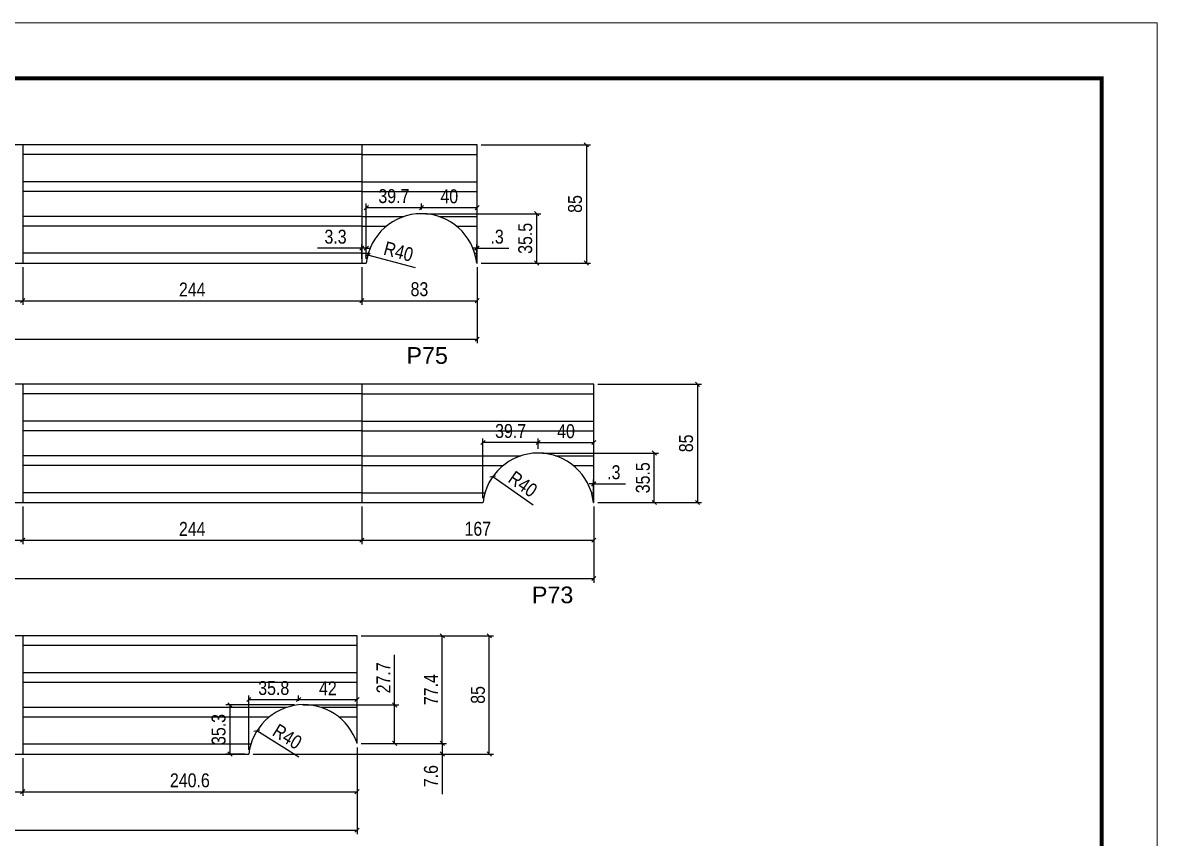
# Model space of a CAD drawing. Extents: x 1959 to 8212, y 239 to 4735.
# Drawn here: x 7396 to 8212, y 3000 to 3587 of the extents above; entities that cross this region are included whole.
import ezdxf

# ---------------------------------------------------------------- set-up
doc = ezdxf.new("R2010")
doc.units = 0
doc.linetypes.add('DASHED', pattern=[0.75, 0.5, -0.25])
for name, color, linetype in [('5', 5, 'Continuous'), ('COTA', 241, 'Continuous'), ('Painéis', 200, 'Continuous'), ('SARR_2.2x7', 40, 'Continuous')]:
    doc.layers.add(name, color=color, linetype=linetype)
doc.layers.add('Folhas', color=255, linetype='Continuous', lineweight=9)
doc.layers.add('SARRAFO DE PRESSAO', color=251, linetype='DASHED', lineweight=9)
doc.styles.add('COTA TECNICA', font='techl___.ttf', dxfattribs={"height": 10})
doc.styles.get("Standard").update_dxf_attribs({"font": 'arial.ttf'})
doc.dimstyles.new('PAINEL', dxfattribs={"dimtxt": 10, "dimasz": 3, "dimexe": 3, "dimexo": 3, "dimgap": 3, "dimtad": 1, "dimdec": 1, "dimzin": 12, "dimdsep": 46, "dimtxsty": 'COTA TECNICA', "dimblk1": 'OBLIQUE', "dimblk2": 'OBLIQUE', "dimsah": 1, "dimcen": 0.9, "dimclrd": 4, "dimclre": 4, "dimclrt": 240, "dimadec": 1, "dimazin": 3, "dimtfac": 1, "dimtdec": 1, "dimtmove": 0, "dimatfit": 3, "dimfxl": 1, "dimtolj": 1, "dimtzin": 12, "dimarcsym": 0})

# ---------------------------------------------------------------- blocks, each defined once
blk = doc.blocks.new('9999999999')
at = {"layer": 'Folhas'}
blk.add_lwpolyline([(98138.98, 34190.21), (99623.98, 34190.21), (99623.98, 35240.21), (98138.98, 35240.21)], close=True, dxfattribs=at)
at = {"layer": 'Folhas', "color": 30, "const_width": 3}
blk.add_lwpolyline([(98213.98, 34230.21), (99583.98, 34230.21), (99583.98, 35200.21), (98213.98, 35200.21)], close=True, dxfattribs=at)
blk = doc.blocks.new('_Oblique')
at = {"color": 0, "linetype": 'ByBlock', "lineweight": -2}
blk.add_line((-0.5, -0.5), (0.5, 0.5), dxfattribs=at)
blk = doc.blocks.new('*D400')
at = {"layer": 'COTA', "color": 4, "lineweight": -2, "transparency": 16777216}
for p, q in [((7725.76, 3498.77), (7804.42, 3498.77)), ((7801.42, 3498.77), (7801.42, 3413.77)), ((7725.76, 3413.77), (7804.42, 3413.77))]:
    blk.add_line(p, q, dxfattribs=at)
at = {"layer": 'Defpoints', "color": 0, "transparency": 16777216}
for p in [(7722.76, 3498.77), (7722.76, 3413.77), (7801.42, 3413.77)]:
    blk.add_point(p, dxfattribs=at)
at = {"layer": 'COTA', "color": 4, "lineweight": -2, "transparency": 16777216, "xscale": 3, "yscale": 3, "zscale": 3}
for p, rotation in [((7801.42, 3498.77), 90), ((7801.42, 3413.77), 270)]:
    blk.add_blockref('_Oblique', p, dxfattribs=dict(at, rotation=rotation))
at = {"layer": 'COTA', "color": 240, "transparency": 16777216, "insert": (7793.28, 3456.27), "char_height": 10, "attachment_point": 5, "rotation": 90, "style": 'COTA TECNICA'}
blk.add_mtext('\\A1;85', dxfattribs=at)
blk = doc.blocks.new('*D401')
at = {"layer": 'COTA', "color": 4, "lineweight": -2, "transparency": 16777216}
for p, q in [((6907.76, 3410.77), (6907.76, 3356.03)), ((7722.76, 3410.77), (7722.76, 3356.03)), ((6907.76, 3359.03), (7722.76, 3359.03))]:
    blk.add_line(p, q, dxfattribs=at)
at = {"layer": 'Defpoints', "color": 0, "transparency": 16777216}
for p in [(6907.76, 3413.77), (7722.76, 3413.77), (7722.76, 3359.03)]:
    blk.add_point(p, dxfattribs=at)
at = {"layer": 'COTA', "color": 4, "lineweight": -2, "transparency": 16777216, "xscale": 3, "yscale": 3, "zscale": 3, "rotation": 180}
blk.add_blockref('_Oblique', (6907.76, 3359.03), dxfattribs=at)
at = {"layer": 'COTA', "color": 4, "lineweight": -2, "transparency": 16777216, "xscale": 3, "yscale": 3, "zscale": 3}
blk.add_blockref('_Oblique', (7722.76, 3359.03), dxfattribs=at)
at = {"layer": 'COTA', "color": 240, "transparency": 16777216, "insert": (7315.26, 3367.16), "char_height": 10, "attachment_point": 5, "style": 'COTA TECNICA'}
blk.add_mtext('\\A1;815', dxfattribs=at)
blk = doc.blocks.new('*D403')
at = {"layer": 'COTA', "color": 4, "lineweight": -2, "transparency": 16777216}
for p, q in [((7151.76, 3410.77), (7151.76, 3383.66)), ((7395.76, 3410.77), (7395.76, 3383.66)), ((7151.76, 3386.66), (7395.76, 3386.66))]:
    blk.add_line(p, q, dxfattribs=at)
at = {"layer": 'Defpoints', "color": 0, "transparency": 16777216}
for p in [(7151.76, 3413.77), (7395.76, 3413.77), (7395.76, 3386.66)]:
    blk.add_point(p, dxfattribs=at)
at = {"layer": 'COTA', "color": 4, "lineweight": -2, "transparency": 16777216, "xscale": 3, "yscale": 3, "zscale": 3, "rotation": 180}
blk.add_blockref('_Oblique', (7151.76, 3386.66), dxfattribs=at)
at = {"layer": 'COTA', "color": 4, "lineweight": -2, "transparency": 16777216, "xscale": 3, "yscale": 3, "zscale": 3}
blk.add_blockref('_Oblique', (7395.76, 3386.66), dxfattribs=at)
at = {"layer": 'COTA', "color": 240, "transparency": 16777216, "insert": (7273.76, 3394.73), "char_height": 10, "attachment_point": 5, "style": 'COTA TECNICA'}
blk.add_mtext('\\A1;244', dxfattribs=at)
blk = doc.blocks.new('*D404')
at = {"layer": 'COTA', "color": 4, "lineweight": -2, "transparency": 16777216}
for p, q in [((7395.76, 3410.77), (7395.76, 3383.66)), ((7639.76, 3410.77), (7639.76, 3383.66)), ((7395.76, 3386.66), (7639.76, 3386.66))]:
    blk.add_line(p, q, dxfattribs=at)
at = {"layer": 'Defpoints', "color": 0, "transparency": 16777216}
for p in [(7395.76, 3413.77), (7639.76, 3413.77), (7639.76, 3386.66)]:
    blk.add_point(p, dxfattribs=at)
at = {"layer": 'COTA', "color": 4, "lineweight": -2, "transparency": 16777216, "xscale": 3, "yscale": 3, "zscale": 3, "rotation": 180}
blk.add_blockref('_Oblique', (7395.76, 3386.66), dxfattribs=at)
at = {"layer": 'COTA', "color": 4, "lineweight": -2, "transparency": 16777216, "xscale": 3, "yscale": 3, "zscale": 3}
blk.add_blockref('_Oblique', (7639.76, 3386.66), dxfattribs=at)
at = {"layer": 'COTA', "color": 240, "transparency": 16777216, "insert": (7517.76, 3394.73), "char_height": 10, "attachment_point": 5, "style": 'COTA TECNICA'}
blk.add_mtext('\\A1;244', dxfattribs=at)
blk = doc.blocks.new('*D405')
at = {"layer": 'COTA', "color": 4, "lineweight": -2, "transparency": 16777216}
for p, q in [((7639.76, 3410.77), (7639.76, 3383.66)), ((7722.76, 3410.77), (7722.76, 3383.66)), ((7639.76, 3386.66), (7722.76, 3386.66))]:
    blk.add_line(p, q, dxfattribs=at)
at = {"layer": 'Defpoints', "color": 0, "transparency": 16777216}
for p in [(7639.76, 3413.77), (7722.76, 3413.77), (7722.76, 3386.66)]:
    blk.add_point(p, dxfattribs=at)
at = {"layer": 'COTA', "color": 4, "lineweight": -2, "transparency": 16777216, "xscale": 3, "yscale": 3, "zscale": 3, "rotation": 180}
blk.add_blockref('_Oblique', (7639.76, 3386.66), dxfattribs=at)
at = {"layer": 'COTA', "color": 4, "lineweight": -2, "transparency": 16777216, "xscale": 3, "yscale": 3, "zscale": 3}
blk.add_blockref('_Oblique', (7722.76, 3386.66), dxfattribs=at)
at = {"layer": 'COTA', "color": 240, "transparency": 16777216, "insert": (7681.26, 3394.9), "char_height": 10, "attachment_point": 5, "style": 'COTA TECNICA'}
blk.add_mtext('\\A1;83', dxfattribs=at)
blk = doc.blocks.new('*D406')
at = {"layer": 'COTA', "color": 4, "lineweight": -2, "transparency": 16777216}
blk.add_line((7678.46, 3410.41), (7644.09, 3419.49), dxfattribs=at)
at = {"layer": 'Defpoints', "color": 0, "transparency": 16777216}
for p in [(7644.09, 3419.49), (7682.76, 3409.27)]:
    blk.add_point(p, dxfattribs=at)
at = {"layer": 'COTA', "color": 4, "lineweight": -2, "transparency": 16777216, "xscale": 3, "yscale": 3, "zscale": 3, "rotation": 165.2002951393593}
blk.add_blockref('_Oblique', (7644.09, 3419.49), dxfattribs=at)
at = {"layer": 'COTA', "color": 240, "transparency": 16777216, "insert": (7666.24, 3422.02), "char_height": 10, "attachment_point": 5, "rotation": 345.2003, "style": 'COTA TECNICA'}
blk.add_mtext('\\A1;R40', dxfattribs=at)
blk = doc.blocks.new('*D407')
at = {"layer": 'COTA', "color": 4, "lineweight": -2, "transparency": 16777216}
for p, q in [((7639.76, 3424.45), (7608.01, 3424.45)), ((7639.76, 3416.77), (7639.76, 3427.45)), ((7643.01, 3424.45), (7639.76, 3424.45)), ((7643.01, 3416.77), (7643.01, 3427.45)), ((7643.01, 3424.45), (7646.01, 3424.45))]:
    blk.add_line(p, q, dxfattribs=at)
at = {"layer": 'Defpoints', "color": 0, "transparency": 16777216}
for p in [(7639.76, 3424.45), (7639.76, 3413.77), (7643.01, 3413.77)]:
    blk.add_point(p, dxfattribs=at)
at = {"layer": 'COTA', "color": 4, "lineweight": -2, "transparency": 16777216, "xscale": 3, "yscale": 3, "zscale": 3}
blk.add_blockref('_Oblique', (7639.76, 3424.45), dxfattribs=at)
at = {"layer": 'COTA', "color": 4, "lineweight": -2, "transparency": 16777216, "xscale": 3, "yscale": 3, "zscale": 3, "rotation": 180}
blk.add_blockref('_Oblique', (7643.01, 3424.45), dxfattribs=at)
at = {"layer": 'COTA', "color": 240, "transparency": 16777216, "insert": (7620.88, 3432.67), "char_height": 10, "attachment_point": 5, "style": 'COTA TECNICA'}
blk.add_mtext('\\A1;3.3', dxfattribs=at)
blk = doc.blocks.new('*D408')
at = {"layer": 'COTA', "color": 4, "lineweight": -2, "transparency": 16777216}
for p, q in [((7722.51, 3424.45), (7719.51, 3424.45)), ((7722.51, 3416.77), (7722.51, 3427.45)), ((7722.51, 3424.45), (7722.76, 3424.45)), ((7722.76, 3416.77), (7722.76, 3427.45)), ((7722.76, 3424.45), (7745.56, 3424.45))]:
    blk.add_line(p, q, dxfattribs=at)
at = {"layer": 'Defpoints', "color": 0, "transparency": 16777216}
for p in [(7722.76, 3424.45), (7722.51, 3413.77), (7722.76, 3413.77)]:
    blk.add_point(p, dxfattribs=at)
at = {"layer": 'COTA', "color": 4, "lineweight": -2, "transparency": 16777216, "xscale": 3, "yscale": 3, "zscale": 3}
blk.add_blockref('_Oblique', (7722.51, 3424.45), dxfattribs=at)
at = {"layer": 'COTA', "color": 4, "lineweight": -2, "transparency": 16777216, "xscale": 3, "yscale": 3, "zscale": 3, "rotation": 180}
blk.add_blockref('_Oblique', (7722.76, 3424.45), dxfattribs=at)
at = {"layer": 'COTA', "color": 240, "transparency": 16777216, "insert": (7737.16, 3432.67), "char_height": 10, "attachment_point": 5, "style": 'COTA TECNICA'}
blk.add_mtext('\\A1;.3', dxfattribs=at)
blk = doc.blocks.new('*D409')
at = {"layer": 'COTA', "color": 4, "lineweight": -2, "transparency": 16777216}
for p, q in [((7685.76, 3449.27), (7768.64, 3449.27)), ((7765.64, 3413.77), (7765.64, 3449.27)), ((7725.76, 3413.77), (7768.64, 3413.77))]:
    blk.add_line(p, q, dxfattribs=at)
at = {"layer": 'Defpoints', "color": 0, "transparency": 16777216}
for p in [(7682.76, 3449.27), (7765.64, 3449.27), (7722.76, 3413.77)]:
    blk.add_point(p, dxfattribs=at)
at = {"layer": 'COTA', "color": 4, "lineweight": -2, "transparency": 16777216, "xscale": 3, "yscale": 3, "zscale": 3}
for p, rotation in [((7765.64, 3449.27), 90), ((7765.64, 3413.77), 270)]:
    blk.add_blockref('_Oblique', p, dxfattribs=dict(at, rotation=rotation))
at = {"layer": 'COTA', "color": 240, "transparency": 16777216, "insert": (7757.43, 3431.52), "char_height": 10, "attachment_point": 5, "rotation": 90, "style": 'COTA TECNICA'}
blk.add_mtext('\\A1;35.5', dxfattribs=at)
blk = doc.blocks.new('*D410')
at = {"layer": 'COTA', "color": 4, "lineweight": -2, "transparency": 16777216}
for p, q in [((7643.01, 3416.77), (7643.01, 3456.61)), ((7682.76, 3452.27), (7682.76, 3456.61)), ((7643.01, 3453.61), (7682.76, 3453.61))]:
    blk.add_line(p, q, dxfattribs=at)
at = {"layer": 'Defpoints', "color": 0, "transparency": 16777216}
for p in [(7682.76, 3453.61), (7682.76, 3449.27), (7643.01, 3413.77)]:
    blk.add_point(p, dxfattribs=at)
at = {"layer": 'COTA', "color": 4, "lineweight": -2, "transparency": 16777216, "xscale": 3, "yscale": 3, "zscale": 3, "rotation": 180}
blk.add_blockref('_Oblique', (7643.01, 3453.61), dxfattribs=at)
at = {"layer": 'COTA', "color": 4, "lineweight": -2, "transparency": 16777216, "xscale": 3, "yscale": 3, "zscale": 3}
blk.add_blockref('_Oblique', (7682.76, 3453.61), dxfattribs=at)
at = {"layer": 'COTA', "color": 240, "transparency": 16777216, "insert": (7662.89, 3461.85), "char_height": 10, "attachment_point": 5, "style": 'COTA TECNICA'}
blk.add_mtext('\\A1;39.7', dxfattribs=at)
blk = doc.blocks.new('*D411')
at = {"layer": 'COTA', "color": 4, "lineweight": -2, "transparency": 16777216}
for p, q in [((7682.76, 3452.27), (7682.76, 3456.61)), ((7722.76, 3452.27), (7722.76, 3456.61)), ((7682.76, 3453.61), (7722.76, 3453.61))]:
    blk.add_line(p, q, dxfattribs=at)
at = {"layer": 'Defpoints', "color": 0, "transparency": 16777216}
for p in [(7682.76, 3449.27), (7722.76, 3453.61), (7722.76, 3449.27)]:
    blk.add_point(p, dxfattribs=at)
at = {"layer": 'COTA', "color": 4, "lineweight": -2, "transparency": 16777216, "xscale": 3, "yscale": 3, "zscale": 3, "rotation": 180}
blk.add_blockref('_Oblique', (7682.76, 3453.61), dxfattribs=at)
at = {"layer": 'COTA', "color": 4, "lineweight": -2, "transparency": 16777216, "xscale": 3, "yscale": 3, "zscale": 3}
blk.add_blockref('_Oblique', (7722.76, 3453.61), dxfattribs=at)
at = {"layer": 'COTA', "color": 240, "transparency": 16777216, "insert": (7702.76, 3461.71), "char_height": 10, "attachment_point": 5, "style": 'COTA TECNICA'}
blk.add_mtext('\\A1;40', dxfattribs=at)
blk = doc.blocks.new('*D414')
at = {"layer": 'COTA', "color": 4, "lineweight": -2, "transparency": 16777216}
for p, q in [((6907.76, 3238.58), (6907.76, 3183.84)), ((7806.76, 3238.58), (7806.76, 3183.84)), ((6907.76, 3186.84), (7806.76, 3186.84))]:
    blk.add_line(p, q, dxfattribs=at)
at = {"layer": 'Defpoints', "color": 0, "transparency": 16777216}
for p in [(6907.76, 3241.58), (7806.76, 3241.58), (7806.76, 3186.84)]:
    blk.add_point(p, dxfattribs=at)
at = {"layer": 'COTA', "color": 4, "lineweight": -2, "transparency": 16777216, "xscale": 3, "yscale": 3, "zscale": 3, "rotation": 180}
blk.add_blockref('_Oblique', (6907.76, 3186.84), dxfattribs=at)
at = {"layer": 'COTA', "color": 4, "lineweight": -2, "transparency": 16777216, "xscale": 3, "yscale": 3, "zscale": 3}
blk.add_blockref('_Oblique', (7806.76, 3186.84), dxfattribs=at)
at = {"layer": 'COTA', "color": 240, "transparency": 16777216, "insert": (7357.26, 3194.94), "char_height": 10, "attachment_point": 5, "style": 'COTA TECNICA'}
blk.add_mtext('\\A1;899', dxfattribs=at)
blk = doc.blocks.new('*D412')
at = {"layer": 'COTA', "color": 4, "lineweight": -2, "transparency": 16777216}
for p, q in [((7151.76, 3238.58), (7151.76, 3211.46)), ((7395.76, 3238.58), (7395.76, 3211.46)), ((7151.76, 3214.46), (7395.76, 3214.46))]:
    blk.add_line(p, q, dxfattribs=at)
at = {"layer": 'Defpoints', "color": 0, "transparency": 16777216}
for p in [(7151.76, 3241.58), (7395.76, 3241.58), (7395.76, 3214.46)]:
    blk.add_point(p, dxfattribs=at)
at = {"layer": 'COTA', "color": 4, "lineweight": -2, "transparency": 16777216, "xscale": 3, "yscale": 3, "zscale": 3, "rotation": 180}
blk.add_blockref('_Oblique', (7151.76, 3214.46), dxfattribs=at)
at = {"layer": 'COTA', "color": 4, "lineweight": -2, "transparency": 16777216, "xscale": 3, "yscale": 3, "zscale": 3}
blk.add_blockref('_Oblique', (7395.76, 3214.46), dxfattribs=at)
at = {"layer": 'COTA', "color": 240, "transparency": 16777216, "insert": (7273.76, 3222.54), "char_height": 10, "attachment_point": 5, "style": 'COTA TECNICA'}
blk.add_mtext('\\A1;244', dxfattribs=at)
blk = doc.blocks.new('*D413')
at = {"layer": 'COTA', "color": 4, "lineweight": -2, "transparency": 16777216}
for p, q in [((7395.76, 3238.58), (7395.76, 3211.46)), ((7639.76, 3238.58), (7639.76, 3211.46)), ((7395.76, 3214.46), (7639.76, 3214.46))]:
    blk.add_line(p, q, dxfattribs=at)
at = {"layer": 'Defpoints', "color": 0, "transparency": 16777216}
for p in [(7395.76, 3241.58), (7639.76, 3241.58), (7639.76, 3214.46)]:
    blk.add_point(p, dxfattribs=at)
at = {"layer": 'COTA', "color": 4, "lineweight": -2, "transparency": 16777216, "xscale": 3, "yscale": 3, "zscale": 3, "rotation": 180}
blk.add_blockref('_Oblique', (7395.76, 3214.46), dxfattribs=at)
at = {"layer": 'COTA', "color": 4, "lineweight": -2, "transparency": 16777216, "xscale": 3, "yscale": 3, "zscale": 3}
blk.add_blockref('_Oblique', (7639.76, 3214.46), dxfattribs=at)
at = {"layer": 'COTA', "color": 240, "transparency": 16777216, "insert": (7517.76, 3222.54), "char_height": 10, "attachment_point": 5, "style": 'COTA TECNICA'}
blk.add_mtext('\\A1;244', dxfattribs=at)
blk = doc.blocks.new('*D416')
at = {"layer": 'COTA', "color": 4, "lineweight": -2, "transparency": 16777216}
blk.add_line((7763.12, 3239.64), (7734.03, 3260.08), dxfattribs=at)
at = {"layer": 'Defpoints', "color": 0, "transparency": 16777216}
for p in [(7734.03, 3260.08), (7766.76, 3237.08)]:
    blk.add_point(p, dxfattribs=at)
at = {"layer": 'COTA', "color": 4, "lineweight": -2, "transparency": 16777216, "xscale": 3, "yscale": 3, "zscale": 3, "rotation": 144.9029377890674}
blk.add_blockref('_Oblique', (7734.03, 3260.08), dxfattribs=at)
at = {"layer": 'COTA', "color": 240, "transparency": 16777216, "insert": (7755.69, 3254.76), "char_height": 10, "attachment_point": 5, "rotation": 324.90294, "style": 'COTA TECNICA'}
blk.add_mtext('\\A1;R40', dxfattribs=at)
blk = doc.blocks.new('*D417')
at = {"layer": 'COTA', "color": 4, "lineweight": -2, "transparency": 16777216}
for p, q in [((7639.76, 3238.58), (7639.76, 3211.46)), ((7806.76, 3238.58), (7806.76, 3211.46)), ((7639.76, 3214.46), (7806.76, 3214.46))]:
    blk.add_line(p, q, dxfattribs=at)
at = {"layer": 'Defpoints', "color": 0, "transparency": 16777216}
for p in [(7639.76, 3241.58), (7806.76, 3241.58), (7806.76, 3214.46)]:
    blk.add_point(p, dxfattribs=at)
at = {"layer": 'COTA', "color": 4, "lineweight": -2, "transparency": 16777216, "xscale": 3, "yscale": 3, "zscale": 3, "rotation": 180}
blk.add_blockref('_Oblique', (7639.76, 3214.46), dxfattribs=at)
at = {"layer": 'COTA', "color": 4, "lineweight": -2, "transparency": 16777216, "xscale": 3, "yscale": 3, "zscale": 3}
blk.add_blockref('_Oblique', (7806.76, 3214.46), dxfattribs=at)
at = {"layer": 'COTA', "color": 240, "transparency": 16777216, "insert": (7723.26, 3222.57), "char_height": 10, "attachment_point": 5, "style": 'COTA TECNICA'}
blk.add_mtext('\\A1;167', dxfattribs=at)
blk = doc.blocks.new('*D418')
at = {"layer": 'COTA', "color": 4, "lineweight": -2, "transparency": 16777216}
for p, q in [((7769.76, 3277.08), (7853.3, 3277.08)), ((7850.3, 3241.58), (7850.3, 3277.08)), ((7809.76, 3241.58), (7853.3, 3241.58))]:
    blk.add_line(p, q, dxfattribs=at)
at = {"layer": 'Defpoints', "color": 0, "transparency": 16777216}
for p in [(7766.76, 3277.08), (7850.3, 3277.08), (7806.76, 3241.58)]:
    blk.add_point(p, dxfattribs=at)
at = {"layer": 'COTA', "color": 4, "lineweight": -2, "transparency": 16777216, "xscale": 3, "yscale": 3, "zscale": 3}
for p, rotation in [((7850.3, 3277.08), 90), ((7850.3, 3241.58), 270)]:
    blk.add_blockref('_Oblique', p, dxfattribs=dict(at, rotation=rotation))
at = {"layer": 'COTA', "color": 240, "transparency": 16777216, "insert": (7842.08, 3259.33), "char_height": 10, "attachment_point": 5, "rotation": 90, "style": 'COTA TECNICA'}
blk.add_mtext('\\A1;35.5', dxfattribs=at)
blk = doc.blocks.new('*D419')
at = {"layer": 'COTA', "color": 4, "lineweight": -2, "transparency": 16777216}
for p, q in [((7809.76, 3326.58), (7884.34, 3326.58)), ((7881.34, 3326.58), (7881.34, 3241.58)), ((7809.76, 3241.58), (7884.34, 3241.58))]:
    blk.add_line(p, q, dxfattribs=at)
at = {"layer": 'Defpoints', "color": 0, "transparency": 16777216}
for p in [(7806.76, 3326.58), (7806.76, 3241.58), (7881.34, 3241.58)]:
    blk.add_point(p, dxfattribs=at)
at = {"layer": 'COTA', "color": 4, "lineweight": -2, "transparency": 16777216, "xscale": 3, "yscale": 3, "zscale": 3}
for p, rotation in [((7881.34, 3326.58), 90), ((7881.34, 3241.58), 270)]:
    blk.add_blockref('_Oblique', p, dxfattribs=dict(at, rotation=rotation))
at = {"layer": 'COTA', "color": 240, "transparency": 16777216, "insert": (7873.21, 3284.08), "char_height": 10, "attachment_point": 5, "rotation": 90, "style": 'COTA TECNICA'}
blk.add_mtext('\\A1;85', dxfattribs=at)
blk = doc.blocks.new('*D420')
at = {"layer": 'COTA', "color": 4, "lineweight": -2, "transparency": 16777216}
for p, q in [((7766.76, 3280.08), (7766.76, 3287.65)), ((7766.76, 3284.65), (7806.76, 3284.65)), ((7806.76, 3287.08), (7806.76, 3287.65))]:
    blk.add_line(p, q, dxfattribs=at)
at = {"layer": 'Defpoints', "color": 0, "transparency": 16777216}
for p in [(7806.76, 3284.65), (7806.76, 3284.08), (7766.76, 3277.08)]:
    blk.add_point(p, dxfattribs=at)
at = {"layer": 'COTA', "color": 4, "lineweight": -2, "transparency": 16777216, "xscale": 3, "yscale": 3, "zscale": 3, "rotation": 180}
blk.add_blockref('_Oblique', (7766.76, 3284.65), dxfattribs=at)
at = {"layer": 'COTA', "color": 4, "lineweight": -2, "transparency": 16777216, "xscale": 3, "yscale": 3, "zscale": 3}
blk.add_blockref('_Oblique', (7806.76, 3284.65), dxfattribs=at)
at = {"layer": 'COTA', "color": 240, "transparency": 16777216, "insert": (7786.76, 3292.76), "char_height": 10, "attachment_point": 5, "style": 'COTA TECNICA'}
blk.add_mtext('\\A1;40', dxfattribs=at)
blk = doc.blocks.new('*D421')
at = {"layer": 'COTA', "color": 4, "lineweight": -2, "transparency": 16777216}
for p, q in [((7727.01, 3244.58), (7727.01, 3287.65)), ((7766.76, 3284.65), (7727.01, 3284.65)), ((7766.76, 3280.08), (7766.76, 3287.65))]:
    blk.add_line(p, q, dxfattribs=at)
at = {"layer": 'Defpoints', "color": 0, "transparency": 16777216}
for p in [(7727.01, 3284.65), (7766.76, 3277.08), (7727.01, 3241.58)]:
    blk.add_point(p, dxfattribs=at)
at = {"layer": 'COTA', "color": 4, "lineweight": -2, "transparency": 16777216, "xscale": 3, "yscale": 3, "zscale": 3, "rotation": 180}
blk.add_blockref('_Oblique', (7727.01, 3284.65), dxfattribs=at)
at = {"layer": 'COTA', "color": 4, "lineweight": -2, "transparency": 16777216, "xscale": 3, "yscale": 3, "zscale": 3}
blk.add_blockref('_Oblique', (7766.76, 3284.65), dxfattribs=at)
at = {"layer": 'COTA', "color": 240, "transparency": 16777216, "insert": (7746.89, 3292.9), "char_height": 10, "attachment_point": 5, "style": 'COTA TECNICA'}
blk.add_mtext('\\A1;39.7', dxfattribs=at)
blk = doc.blocks.new('*D422')
at = {"layer": 'COTA', "color": 4, "lineweight": -2, "transparency": 16777216}
for p, q in [((7636.37, 3065.27), (7636.37, 3002.88)), ((6907.76, 3057.62), (6907.76, 3002.88)), ((6907.76, 3005.88), (7636.37, 3005.88))]:
    blk.add_line(p, q, dxfattribs=at)
at = {"layer": 'Defpoints', "color": 0, "transparency": 16777216}
for p in [(7636.37, 3068.27), (6907.76, 3060.62), (7636.37, 3005.88)]:
    blk.add_point(p, dxfattribs=at)
at = {"layer": 'COTA', "color": 4, "lineweight": -2, "transparency": 16777216, "xscale": 3, "yscale": 3, "zscale": 3, "rotation": 180}
blk.add_blockref('_Oblique', (6907.76, 3005.88), dxfattribs=at)
at = {"layer": 'COTA', "color": 4, "lineweight": -2, "transparency": 16777216, "xscale": 3, "yscale": 3, "zscale": 3}
blk.add_blockref('_Oblique', (7636.37, 3005.88), dxfattribs=at)
at = {"layer": 'COTA', "color": 240, "transparency": 16777216, "insert": (7272.06, 3014), "char_height": 10, "attachment_point": 5, "style": 'COTA TECNICA'}
blk.add_mtext('\\A1;728.6', dxfattribs=at)
blk = doc.blocks.new('*D424')
at = {"layer": 'COTA', "color": 4, "lineweight": -2, "transparency": 16777216}
for p, q in [((7151.76, 3057.62), (7151.76, 3030.5)), ((7395.76, 3057.62), (7395.76, 3030.5)), ((7151.76, 3033.5), (7395.76, 3033.5))]:
    blk.add_line(p, q, dxfattribs=at)
at = {"layer": 'Defpoints', "color": 0, "transparency": 16777216}
for p in [(7151.76, 3060.62), (7395.76, 3060.62), (7395.76, 3033.5)]:
    blk.add_point(p, dxfattribs=at)
at = {"layer": 'COTA', "color": 4, "lineweight": -2, "transparency": 16777216, "xscale": 3, "yscale": 3, "zscale": 3, "rotation": 180}
blk.add_blockref('_Oblique', (7151.76, 3033.5), dxfattribs=at)
at = {"layer": 'COTA', "color": 4, "lineweight": -2, "transparency": 16777216, "xscale": 3, "yscale": 3, "zscale": 3}
blk.add_blockref('_Oblique', (7395.76, 3033.5), dxfattribs=at)
at = {"layer": 'COTA', "color": 240, "transparency": 16777216, "insert": (7273.76, 3041.58), "char_height": 10, "attachment_point": 5, "style": 'COTA TECNICA'}
blk.add_mtext('\\A1;244', dxfattribs=at)
blk = doc.blocks.new('*D425')
at = {"layer": 'COTA', "color": 4, "lineweight": -2, "transparency": 16777216}
for p, q in [((7639.37, 3145.62), (7700.69, 3145.62)), ((7697.69, 3068.27), (7697.69, 3145.62)), ((7639.37, 3068.27), (7700.69, 3068.27))]:
    blk.add_line(p, q, dxfattribs=at)
at = {"layer": 'Defpoints', "color": 0, "transparency": 16777216}
for p in [(7636.37, 3145.62), (7697.69, 3145.62), (7636.37, 3068.27)]:
    blk.add_point(p, dxfattribs=at)
at = {"layer": 'COTA', "color": 4, "lineweight": -2, "transparency": 16777216, "xscale": 3, "yscale": 3, "zscale": 3}
for p, rotation in [((7697.69, 3145.62), 90), ((7697.69, 3068.27), 270)]:
    blk.add_blockref('_Oblique', p, dxfattribs=dict(at, rotation=rotation))
at = {"layer": 'COTA', "color": 240, "transparency": 16777216, "insert": (7689.62, 3106.94), "char_height": 10, "attachment_point": 5, "rotation": 90, "style": 'COTA TECNICA'}
blk.add_mtext('\\A1;77.4', dxfattribs=at)
blk = doc.blocks.new('*D426')
at = {"layer": 'COTA', "color": 4, "lineweight": -2, "transparency": 16777216}
for p, q in [((7639.37, 3068.27), (7700.69, 3068.27)), ((7697.69, 3068.27), (7697.69, 3060.62)), ((7561.51, 3060.62), (7700.69, 3060.62)), ((7697.69, 3060.62), (7697.69, 3031.82))]:
    blk.add_line(p, q, dxfattribs=at)
at = {"layer": 'Defpoints', "color": 0, "transparency": 16777216}
for p in [(7636.37, 3068.27), (7558.51, 3060.62), (7697.69, 3060.62)]:
    blk.add_point(p, dxfattribs=at)
at = {"layer": 'COTA', "color": 4, "lineweight": -2, "transparency": 16777216, "xscale": 3, "yscale": 3, "zscale": 3}
for p, rotation in [((7697.69, 3068.27), 90), ((7697.69, 3060.62), 270)]:
    blk.add_blockref('_Oblique', p, dxfattribs=dict(at, rotation=rotation))
at = {"layer": 'COTA', "color": 240, "transparency": 16777216, "insert": (7689.59, 3044.72), "char_height": 10, "attachment_point": 5, "rotation": 90, "style": 'COTA TECNICA'}
blk.add_mtext('\\A1;7.6', dxfattribs=at)
blk = doc.blocks.new('*D427')
at = {"layer": 'COTA', "color": 4, "lineweight": -2, "transparency": 16777216}
for p, q in [((7639.37, 3145.62), (7734.53, 3145.62)), ((7731.53, 3060.62), (7731.53, 3145.62)), ((7561.51, 3060.62), (7734.53, 3060.62))]:
    blk.add_line(p, q, dxfattribs=at)
at = {"layer": 'Defpoints', "color": 0, "transparency": 16777216}
for p in [(7636.37, 3145.62), (7731.53, 3145.62), (7558.51, 3060.62)]:
    blk.add_point(p, dxfattribs=at)
at = {"layer": 'COTA', "color": 4, "lineweight": -2, "transparency": 16777216, "xscale": 3, "yscale": 3, "zscale": 3}
for p, rotation in [((7731.53, 3145.62), 90), ((7731.53, 3060.62), 270)]:
    blk.add_blockref('_Oblique', p, dxfattribs=dict(at, rotation=rotation))
at = {"layer": 'COTA', "color": 240, "transparency": 16777216, "insert": (7723.4, 3103.12), "char_height": 10, "attachment_point": 5, "rotation": 90, "style": 'COTA TECNICA'}
blk.add_mtext('\\A1;85', dxfattribs=at)
blk = doc.blocks.new('*D428')
at = {"layer": 'COTA', "color": 4, "lineweight": -2, "transparency": 16777216}
blk.add_line((7594.48, 3058.46), (7564.26, 3077.19), dxfattribs=at)
at = {"layer": 'Defpoints', "color": 0, "transparency": 16777216}
for p in [(7564.26, 3077.19), (7598.26, 3056.12)]:
    blk.add_point(p, dxfattribs=at)
at = {"layer": 'COTA', "color": 4, "lineweight": -2, "transparency": 16777216, "xscale": 3, "yscale": 3, "zscale": 3, "rotation": 148.2087877852192}
blk.add_blockref('_Oblique', (7564.26, 3077.19), dxfattribs=at)
at = {"layer": 'COTA', "color": 240, "transparency": 16777216, "insert": (7586.19, 3073.13), "char_height": 10, "attachment_point": 5, "rotation": 328.20879, "style": 'COTA TECNICA'}
blk.add_mtext('\\A1;R40', dxfattribs=at)
blk = doc.blocks.new('*D429')
at = {"layer": 'COTA', "color": 4, "lineweight": -2, "transparency": 16777216}
for p, q in [((7558.51, 3063.62), (7558.51, 3102.8)), ((7594.35, 3098.93), (7594.35, 3102.8)), ((7558.51, 3099.8), (7594.35, 3099.8))]:
    blk.add_line(p, q, dxfattribs=at)
at = {"layer": 'Defpoints', "color": 0, "transparency": 16777216}
for p in [(7594.35, 3099.8), (7594.35, 3095.93), (7558.51, 3060.62)]:
    blk.add_point(p, dxfattribs=at)
at = {"layer": 'COTA', "color": 4, "lineweight": -2, "transparency": 16777216, "xscale": 3, "yscale": 3, "zscale": 3, "rotation": 180}
blk.add_blockref('_Oblique', (7558.51, 3099.8), dxfattribs=at)
at = {"layer": 'COTA', "color": 4, "lineweight": -2, "transparency": 16777216, "xscale": 3, "yscale": 3, "zscale": 3}
blk.add_blockref('_Oblique', (7594.35, 3099.8), dxfattribs=at)
at = {"layer": 'COTA', "color": 240, "transparency": 16777216, "insert": (7576.43, 3108.04), "char_height": 10, "attachment_point": 5, "style": 'COTA TECNICA'}
blk.add_mtext('\\A1;35.8', dxfattribs=at)
blk = doc.blocks.new('*D430')
at = {"layer": 'COTA', "color": 4, "lineweight": -2, "transparency": 16777216}
for p, q in [((7594.35, 3098.93), (7594.35, 3102.8)), ((7636.37, 3098.93), (7636.37, 3102.8)), ((7594.35, 3099.8), (7636.37, 3099.8))]:
    blk.add_line(p, q, dxfattribs=at)
at = {"layer": 'Defpoints', "color": 0, "transparency": 16777216}
for p in [(7594.35, 3095.93), (7636.37, 3099.8), (7636.37, 3095.93)]:
    blk.add_point(p, dxfattribs=at)
at = {"layer": 'COTA', "color": 4, "lineweight": -2, "transparency": 16777216, "xscale": 3, "yscale": 3, "zscale": 3, "rotation": 180}
blk.add_blockref('_Oblique', (7594.35, 3099.8), dxfattribs=at)
at = {"layer": 'COTA', "color": 4, "lineweight": -2, "transparency": 16777216, "xscale": 3, "yscale": 3, "zscale": 3}
blk.add_blockref('_Oblique', (7636.37, 3099.8), dxfattribs=at)
at = {"layer": 'COTA', "color": 240, "transparency": 16777216, "insert": (7615.36, 3107.87), "char_height": 10, "attachment_point": 5, "style": 'COTA TECNICA'}
blk.add_mtext('\\A1;42', dxfattribs=at)
blk = doc.blocks.new('*D431')
at = {"layer": 'COTA', "color": 4, "lineweight": -2, "transparency": 16777216}
for p, q in [((7806.51, 3244.58), (7806.51, 3258.01)), ((7806.76, 3244.58), (7806.76, 3258.01)), ((7806.51, 3255.01), (7803.51, 3255.01)), ((7806.51, 3255.01), (7806.76, 3255.01)), ((7806.76, 3255.01), (7829.56, 3255.01))]:
    blk.add_line(p, q, dxfattribs=at)
at = {"layer": 'Defpoints', "color": 0, "transparency": 16777216}
for p in [(7806.76, 3255.01), (7806.51, 3241.58), (7806.76, 3241.58)]:
    blk.add_point(p, dxfattribs=at)
at = {"layer": 'COTA', "color": 4, "lineweight": -2, "transparency": 16777216, "xscale": 3, "yscale": 3, "zscale": 3}
blk.add_blockref('_Oblique', (7806.51, 3255.01), dxfattribs=at)
at = {"layer": 'COTA', "color": 4, "lineweight": -2, "transparency": 16777216, "xscale": 3, "yscale": 3, "zscale": 3, "rotation": 180}
blk.add_blockref('_Oblique', (7806.76, 3255.01), dxfattribs=at)
at = {"layer": 'COTA', "color": 240, "transparency": 16777216, "insert": (7821.16, 3263.23), "char_height": 10, "attachment_point": 5, "style": 'COTA TECNICA'}
blk.add_mtext('\\A1;.3', dxfattribs=at)
blk = doc.blocks.new('*D432')
at = {"layer": 'COTA', "color": 4, "lineweight": -2, "transparency": 16777216}
for p, q in [((7591.35, 3095.93), (7542, 3095.93)), ((7545, 3060.62), (7545, 3095.93)), ((7555.51, 3060.62), (7542, 3060.62))]:
    blk.add_line(p, q, dxfattribs=at)
at = {"layer": 'Defpoints', "color": 0, "transparency": 16777216}
for p in [(7545, 3095.93), (7594.35, 3095.93), (7558.51, 3060.62)]:
    blk.add_point(p, dxfattribs=at)
at = {"layer": 'COTA', "color": 4, "lineweight": -2, "transparency": 16777216, "xscale": 3, "yscale": 3, "zscale": 3}
for p, rotation in [((7545, 3095.93), 90), ((7545, 3060.62), 270)]:
    blk.add_blockref('_Oblique', p, dxfattribs=dict(at, rotation=rotation))
at = {"layer": 'COTA', "color": 240, "transparency": 16777216, "insert": (7536.78, 3078.27), "char_height": 10, "attachment_point": 5, "rotation": 90, "style": 'COTA TECNICA'}
blk.add_mtext('\\A1;35.3', dxfattribs=at)
blk = doc.blocks.new('*D433')
at = {"layer": 'COTA', "color": 4, "lineweight": -2, "transparency": 16777216}
for p, q in [((7663.43, 3095.93), (7663.43, 3131.89)), ((7597.35, 3095.93), (7666.43, 3095.93)), ((7663.43, 3068.27), (7663.43, 3095.93)), ((7639.37, 3068.27), (7666.43, 3068.27))]:
    blk.add_line(p, q, dxfattribs=at)
at = {"layer": 'Defpoints', "color": 0, "transparency": 16777216}
for p in [(7594.35, 3095.93), (7663.43, 3095.93), (7636.37, 3068.27)]:
    blk.add_point(p, dxfattribs=at)
at = {"layer": 'COTA', "color": 4, "lineweight": -2, "transparency": 16777216, "xscale": 3, "yscale": 3, "zscale": 3}
for p, rotation in [((7663.43, 3095.93), 90), ((7663.43, 3068.27), 270)]:
    blk.add_blockref('_Oblique', p, dxfattribs=dict(at, rotation=rotation))
at = {"layer": 'COTA', "color": 240, "transparency": 16777216, "insert": (7655.36, 3115.41), "char_height": 10, "attachment_point": 5, "rotation": 90, "style": 'COTA TECNICA'}
blk.add_mtext('\\A1;27.7', dxfattribs=at)
blk = doc.blocks.new('*D434')
at = {"layer": 'COTA', "color": 4, "lineweight": -2, "transparency": 16777216}
for p, q in [((7636.37, 3065.27), (7636.37, 3030.5)), ((7395.76, 3057.62), (7395.76, 3030.5)), ((7395.76, 3033.5), (7636.37, 3033.5))]:
    blk.add_line(p, q, dxfattribs=at)
at = {"layer": 'Defpoints', "color": 0, "transparency": 16777216}
for p in [(7636.37, 3068.27), (7395.76, 3060.62), (7636.37, 3033.5)]:
    blk.add_point(p, dxfattribs=at)
at = {"layer": 'COTA', "color": 4, "lineweight": -2, "transparency": 16777216, "xscale": 3, "yscale": 3, "zscale": 3, "rotation": 180}
blk.add_blockref('_Oblique', (7395.76, 3033.5), dxfattribs=at)
at = {"layer": 'COTA', "color": 4, "lineweight": -2, "transparency": 16777216, "xscale": 3, "yscale": 3, "zscale": 3}
blk.add_blockref('_Oblique', (7636.37, 3033.5), dxfattribs=at)
at = {"layer": 'COTA', "color": 240, "transparency": 16777216, "insert": (7516.06, 3041.61), "char_height": 10, "attachment_point": 5, "style": 'COTA TECNICA'}
blk.add_mtext('\\A1;240.6', dxfattribs=at)

msp = doc.modelspace()

# ---------------------------------------------------------------- linework, layer by layer
at = {"layer": 'Painéis'}
for p, q in [((7722.76, 3498.77), (6907.76, 3498.77)), ((7395.76, 3498.77), (7395.76, 3418.77)), ((7639.76, 3498.77), (7639.76, 3418.77)), ((7722.76, 3413.77), (7722.76, 3498.77)), ((6907.76, 3413.77), (7643.01, 3413.77)), ((7395.76, 3418.77), (7395.76, 3413.77)), ((7639.76, 3418.77), (7639.76, 3413.77)), ((7722.51, 3413.77), (7722.76, 3413.77)), ((7806.76, 3326.58), (6907.76, 3326.58)), ((7395.76, 3326.58), (7395.76, 3241.58)), ((7639.76, 3326.58), (7639.76, 3241.58)), ((7806.76, 3241.58), (7806.76, 3326.58)), ((6907.76, 3241.58), (7727.01, 3241.58)), ((7806.51, 3241.58), (7806.76, 3241.58)), ((7636.37, 3145.62), (6907.76, 3145.62)), ((7395.76, 3145.62), (7395.76, 3060.62)), ((7636.37, 3068.27), (7636.37, 3145.62)), ((6907.76, 3060.62), (7558.51, 3060.62))]:
    msp.add_line(p, q, dxfattribs=at)
for centre, start in [((7682.76, 3409.27), 6.45945), ((7766.76, 3237.08), 6.45945), ((7598.26, 3056.12), 17.68174)]:
    msp.add_arc(centre, 40, start, 173.54055, dxfattribs=at)
at = {"layer": 'SARR_2.2x7', "linetype": 'Continuous'}
for p, q in [((7639.76, 3491.77), (7395.76, 3491.77)), ((7639.76, 3491.77), (7722.76, 3491.77)), ((7639.76, 3472.29), (7395.76, 3472.29)), ((7639.76, 3472.29), (7722.76, 3472.29)), ((7639.76, 3465.29), (7395.76, 3465.29)), ((7639.76, 3465.29), (7722.76, 3465.29)), ((7639.76, 3447.26), (7395.76, 3447.26)), ((7639.76, 3447.26), (7670.22, 3447.26)), ((7695.29, 3447.26), (7722.76, 3447.26)), ((7639.76, 3440.26), (7395.76, 3440.26)), ((7639.76, 3440.26), (7657.46, 3440.26)), ((7708.06, 3440.26), (7722.76, 3440.26)), ((7639.76, 3420.77), (7395.76, 3420.77)), ((7639.76, 3420.77), (7644.45, 3420.77)), ((7721.07, 3420.77), (7722.76, 3420.77)), ((7639.76, 3319.58), (7395.76, 3319.58)), ((7639.76, 3319.58), (7806.76, 3319.58)), ((7639.76, 3300.1), (7395.76, 3300.1)), ((7639.76, 3300.1), (7806.76, 3300.1)), ((7639.76, 3293.1), (7395.76, 3293.1)), ((7639.76, 3293.1), (7806.76, 3293.1)), ((7639.76, 3275.07), (7395.76, 3275.07)), ((7639.76, 3275.07), (7754.22, 3275.07)), ((7779.29, 3275.07), (7806.76, 3275.07)), ((7639.76, 3268.07), (7395.76, 3268.07)), ((7639.76, 3268.07), (7741.46, 3268.07)), ((7792.06, 3268.07), (7806.76, 3268.07)), ((7639.76, 3248.58), (7395.76, 3248.58)), ((7639.76, 3248.58), (7728.45, 3248.58)), ((7805.07, 3248.58), (7806.76, 3248.58)), ((7636.37, 3138.62), (7395.76, 3138.62)), ((7636.37, 3119.13), (7395.76, 3119.13)), ((7636.37, 3112.13), (7395.76, 3112.13)), ((7585.72, 3094.1), (7395.76, 3094.1)), ((7572.96, 3087.1), (7395.76, 3087.1)), ((7636.37, 3094.1), (7610.79, 3094.1)), ((7636.37, 3087.1), (7623.56, 3087.1)), ((7559.95, 3067.62), (7395.76, 3067.62))]:
    msp.add_line(p, q, dxfattribs=at)

# ---------------------------------------------------------------- block references
at = {"layer": 'SARRAFO DE PRESSAO', "color": 6, "linetype": 'ByBlock'}
msp.add_blockref('9999999999', (-91411.71, -31653.56), dxfattribs=at)

# ---------------------------------------------------------------- texts
at = {"layer": '5', "linetype": 'Continuous'}
for s, p in [('P75', (7671.92, 3341.28)), ('P73', (7762.2, 3169.08))]:
    msp.add_text(s, height=12, rotation=0.00004, dxfattribs=at).set_placement(p)

# ---------------------------------------------------------------- dimensions: what is measured, and where the dimension line sits
at = {"layer": 'COTA'}
for base, p1, p2, picture, middle in [((7801.42, 3413.77), (7722.76, 3498.77), (7722.76, 3413.77), '*D400', (7793.28, 3456.27)), ((7765.64, 3449.27), (7722.76, 3413.77), (7682.76, 3449.27), '*D409', (7757.43, 3431.52)), ((7881.34, 3241.58), (7806.76, 3326.58), (7806.76, 3241.58), '*D419', (7873.21, 3284.08)), ((7850.3, 3277.08), (7806.76, 3241.58), (7766.76, 3277.08), '*D418', (7842.08, 3259.33)), ((7731.53, 3145.62), (7558.51, 3060.62), (7636.37, 3145.62), '*D427', (7723.4, 3103.12)), ((7697.6922, 3145.6197), (7636.3694, 3068.2689), (7636.3694, 3145.6197), '*D425', (7689.6191, 3106.9443)), ((7663.43, 3095.93), (7636.37, 3068.27), (7594.35, 3095.93), '*D433', (7655.36, 3115.41)), ((7545, 3095.93), (7558.51, 3060.62), (7594.35, 3095.93), '*D432', (7536.78, 3078.27)), ((7697.6922, 3060.6197), (7636.3694, 3068.2689), (7558.513, 3060.6197), '*D426', (7689.5899, 3044.722))]:
    dim = msp.add_linear_dim(base=base, p1=p1, p2=p2, angle=90, dimstyle='PAINEL', dxfattribs=at)
    dim.commit()
    dim.dimension.update_dxf_attribs({"geometry": picture, "text_midpoint": middle})
for base, p1, p2, picture, middle in [((7682.759, 3453.6052), (7643.013, 3413.7738), (7682.759, 3449.2738), '*D410', (7662.886, 3461.8537)), ((7639.759, 3424.4522), (7643.013, 3413.7738), (7639.759, 3413.7738), '*D407', (7620.8833, 3432.6715)), ((7722.759, 3424.4522), (7722.5051, 3413.7738), (7722.759, 3413.7738), '*D408', (7737.1611, 3432.6715)), ((7722.76, 3359.03), (6907.76, 3413.77), (7722.76, 3413.77), '*D401', (7315.26, 3367.16)), ((7727.013, 3284.6547), (7766.759, 3277.0808), (7727.013, 3241.5808), '*D421', (7746.886, 3292.9032)), ((7806.76, 3284.65), (7766.76, 3277.08), (7806.76, 3284.08), '*D420', (7786.76, 3292.76)), ((7806.759, 3255.015), (7806.5051, 3241.5808), (7806.759, 3241.5808), '*D431', (7821.1611, 3263.2343)), ((7806.76, 3186.84), (6907.76, 3241.58), (7806.76, 3241.58), '*D414', (7357.26, 3194.94)), ((7806.76, 3214.46), (7639.76, 3241.58), (7806.76, 3241.58), '*D417', (7723.26, 3222.57)), ((7594.35, 3099.8), (7558.51, 3060.62), (7594.35, 3095.93), '*D429', (7576.43, 3108.04)), ((7636.37, 3099.8), (7594.35, 3095.93), (7636.37, 3095.93), '*D430', (7615.36, 3107.87)), ((7636.37, 3005.88), (6907.76, 3060.62), (7636.37, 3068.27), '*D422', (7272.06, 3014)), ((7636.37, 3033.5), (7395.76, 3060.62), (7636.37, 3068.27), '*D434', (7516.06, 3041.61))]:
    dim = msp.add_linear_dim(base=base, p1=p1, p2=p2, dimstyle='PAINEL', dxfattribs=at)
    dim.commit()
    dim.dimension.update_dxf_attribs({"geometry": picture, "text_midpoint": middle})
for base, p1, p2, picture, middle in [((7722.76, 3453.61), (7682.76, 3449.27), (7722.76, 3449.27), '*D411', (7702.76, 3461.71)), ((7395.76, 3386.66), (7151.76, 3413.77), (7395.76, 3413.77), '*D403', (7273.76, 3394.73)), ((7639.76, 3386.66), (7395.76, 3413.77), (7639.76, 3413.77), '*D404', (7517.76, 3394.73)), ((7722.76, 3386.66), (7639.76, 3413.77), (7722.76, 3413.77), '*D405', (7681.26, 3394.9)), ((7395.76, 3214.46), (7151.76, 3241.58), (7395.76, 3241.58), '*D412', (7273.76, 3222.54)), ((7639.76, 3214.46), (7395.76, 3241.58), (7639.76, 3241.58), '*D413', (7517.76, 3222.54)), ((7395.76, 3033.5), (7151.76, 3060.62), (7395.76, 3060.62), '*D424', (7273.76, 3041.58))]:
    dim = msp.add_linear_dim(base=base, p1=p1, p2=p2, dimstyle='PAINEL', override={"dimtmove": 1}, dxfattribs=at)
    dim.commit()
    dim.dimension.update_dxf_attribs({"geometry": picture, "text_midpoint": middle})
for center, mpoint, picture, middle in [((7682.76, 3409.27), (7644.09, 3419.49), '*D406', (7664.17, 3414.18)), ((7766.76, 3237.08), (7734.03, 3260.08), '*D416', (7751.03, 3248.13)), ((7598.26, 3056.12), (7564.26, 3077.19), '*D428', (7581.92, 3066.25))]:
    dim = msp.add_radius_dim(center=center, mpoint=mpoint, dimstyle='PAINEL', dxfattribs=at)
    dim.commit()
    dim.dimension.update_dxf_attribs({"geometry": picture, "text_midpoint": middle, "dimtype": 164})

doc.saveas('drawing.dxf')
